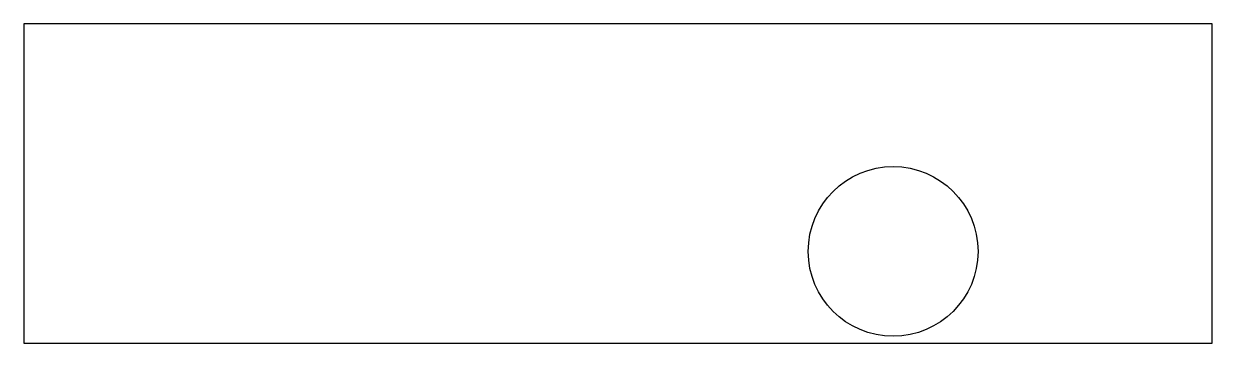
# Model space of a CAD drawing. Header units: millimetres. Extents: x 77.5 to 161.5, y -12.8 to 9.8.
import ezdxf

# ---------------------------------------------------------------- set-up
doc = ezdxf.new("R2010")
doc.units = ezdxf.units.MM
doc.layers.get('0').update_dxf_attribs({"linetype": 'CONTINUOUS'})

msp = doc.modelspace()

# ---------------------------------------------------------------- linework, layer by layer
msp.add_lwpolyline([(77.499, -12.8), (161.499, -12.8), (161.499, 9.8), (77.499, 9.8)], close=True)
msp.add_circle((138.944, -6.3), 6)

doc.saveas('drawing.dxf')
